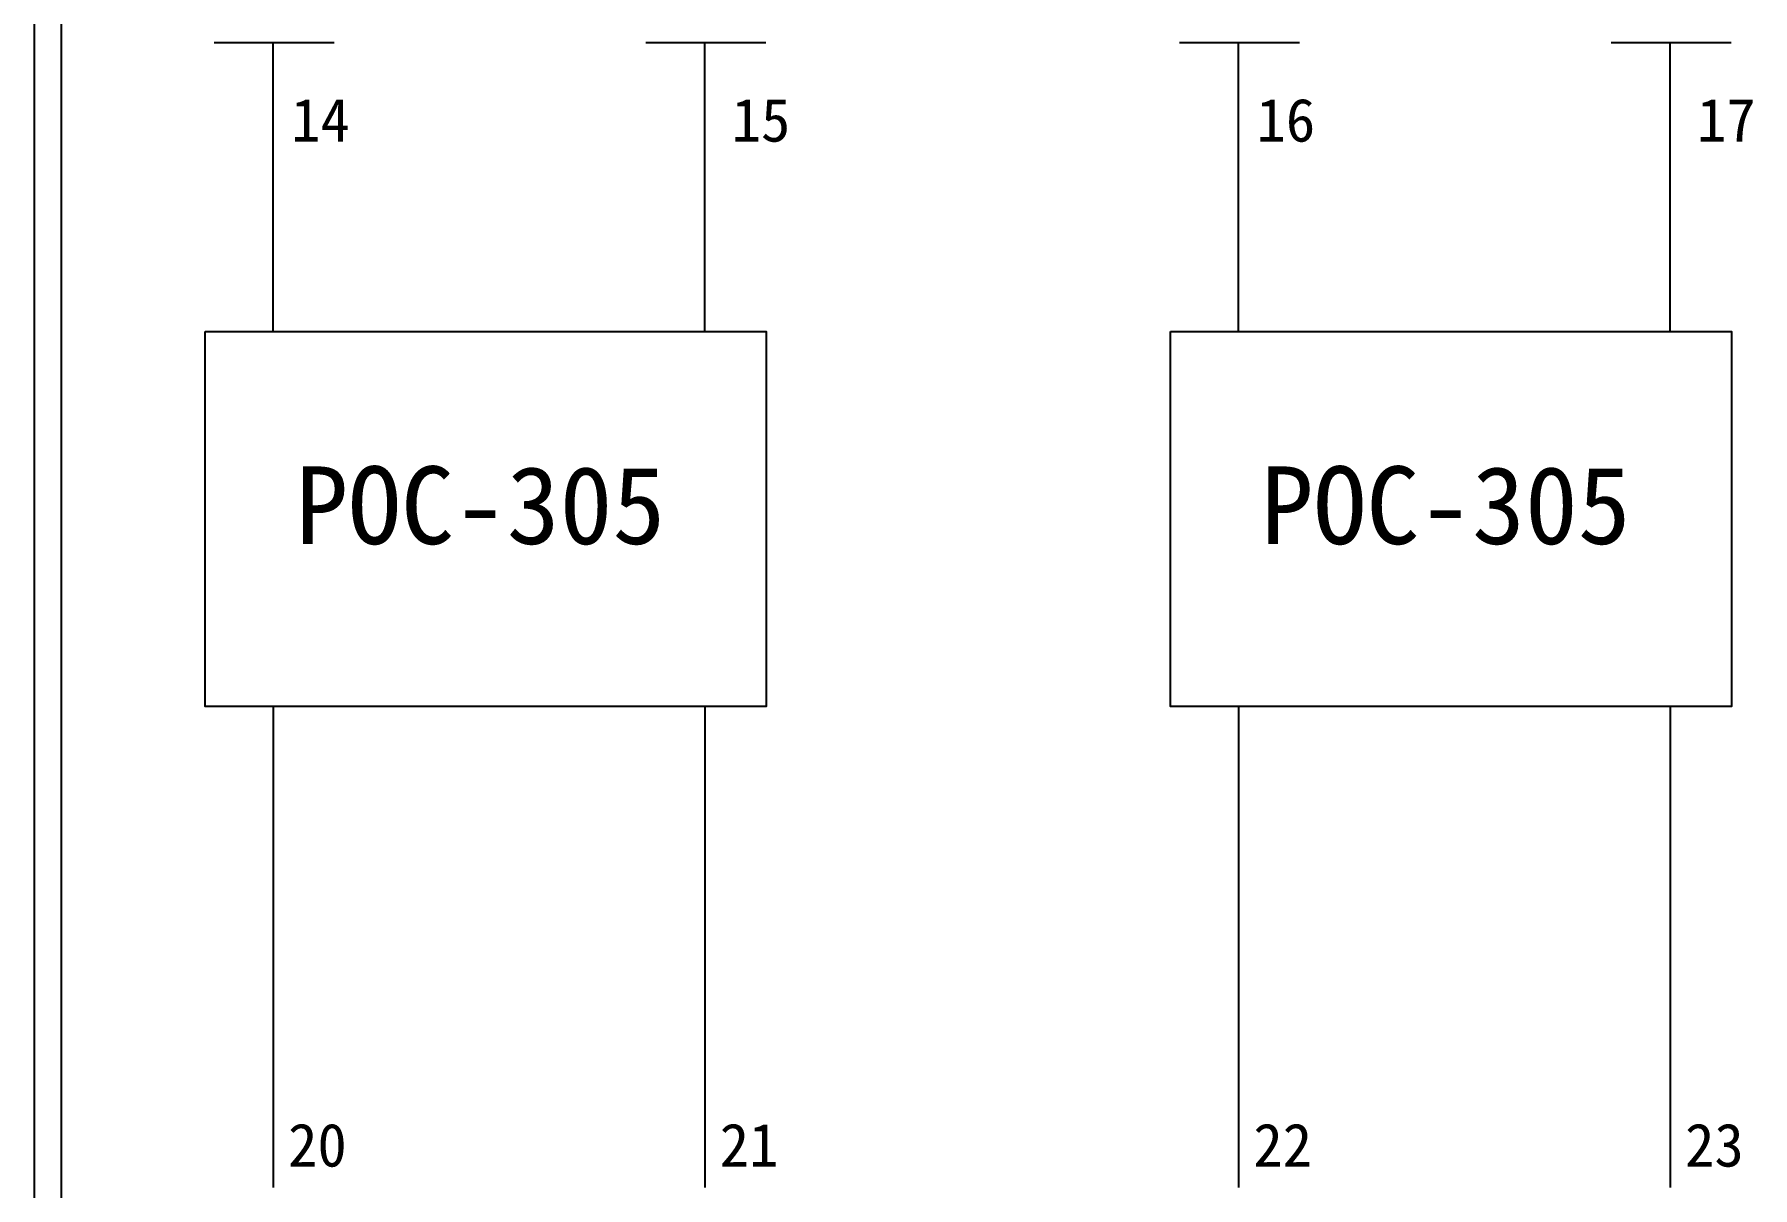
# Model space of a CAD drawing. Extents: x 10 to 297, y 3 to 310.
# Drawn here: x 10 to 89.6, y 57.4 to 110.8 of the extents above; entities that cross this region are included whole.
import ezdxf

# ---------------------------------------------------------------- set-up
doc = ezdxf.new("R2010")
doc.units = 0
doc.layers.get('0').update_dxf_attribs({"linetype": 'CONTINUOUS'})
doc.layers.add('圖框層', color=7, linetype='CONTINUOUS')
doc.layers.add('標尺寸層', color=3, linetype='CONTINUOUS')
doc.styles.add('STSL', font='KAIU.TTF')

msp = doc.modelspace()

# ---------------------------------------------------------------- linework, layer by layer
for p, q in [((21.053, 110.424), (21.053, 104.562)), ((41.053, 110.424), (41.053, 104.562)), ((65.777, 110.424), (65.777, 104.562)), ((85.777, 110.424), (85.777, 104.562)), ((21.053, 104.562), (21.055, 97.029)), ((41.053, 104.562), (41.055, 97.029)), ((65.777, 104.562), (65.779, 97.029)), ((85.777, 104.562), (85.779, 97.029)), ((21.062, 79.652), (21.07, 57.36)), ((41.062, 79.652), (41.07, 57.36)), ((65.786, 79.652), (65.794, 57.36)), ((85.786, 79.652), (85.794, 57.36))]:
    msp.add_line(p, q)
at = {"layer": '圖框層', "color": 7}
for p, q in [((10, 3), (10, 206.969)), ((11.25, 4.25), (11.25, 205.719))]:
    msp.add_line(p, q, dxfattribs=at)
at = {"layer": '標尺寸層', "color": 7}
for p, q in [((18.324, 110.424), (23.892, 110.424)), ((21.053, 110.424), (21.053, 104.562)), ((38.324, 110.424), (43.892, 110.424)), ((63.048, 110.424), (68.616, 110.424)), ((65.777, 110.424), (65.777, 104.562)), ((83.048, 110.424), (88.616, 110.424))]:
    msp.add_line(p, q, dxfattribs=at)
for points in [[(17.91, 97.029), (43.903, 97.029), (43.903, 79.652), (17.91, 79.652)], [(62.634, 97.029), (88.627, 97.029), (88.627, 79.652), (62.634, 79.652)]]:
    msp.add_lwpolyline(points, close=True, dxfattribs=at)

# ---------------------------------------------------------------- texts
at = {"layer": '圖框層', "color": 4, "style": 'STSL'}
for s, height, p in [('14', 2, (21.897, 105.827)), ('15', 2, (42.305, 105.827)), ('16', 2, (66.621, 105.827)), ('17', 2, (87.029, 105.827)), ('POC-305', 3.6, (22.09, 87.182)), ('POC-305', 3.6, (66.814, 87.182)), ('20', 2, (21.753, 58.335)), ('21', 2, (41.753, 58.335)), ('22', 2, (66.477, 58.335)), ('23', 2, (86.477, 58.335))]:
    msp.add_text(s, height=height, dxfattribs=at).set_placement(p)

doc.saveas('drawing.dxf')
